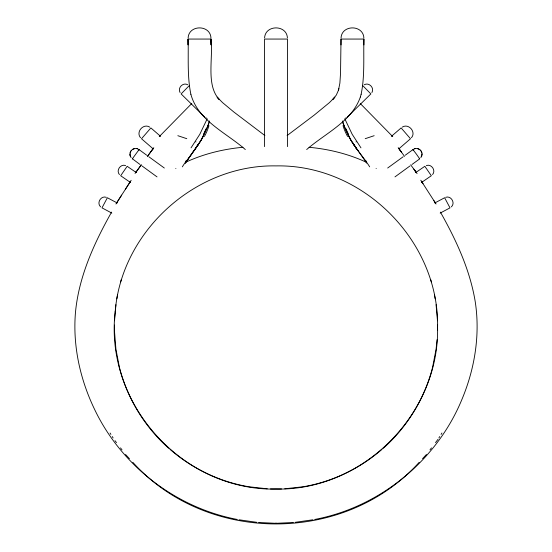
<?xml version="1.0" encoding="UTF-8"?>
<svg xmlns="http://www.w3.org/2000/svg" width="552" height="552" viewBox="0 0 552 552"><rect width="100%" height="100%" fill="white"/><g stroke="black" fill="none" stroke-linecap="round" stroke-linejoin="round"><path stroke-width="0.83" d="M338.921 88.644L338.473 90.224L339.887 83.104L340.536 73.271L341.012 39.061L363.913 39.061L363.899 44.933M363.913 39.061C363.388 57.436 364.893 76.176 361.125 94.288M114.464 330.206L114.499 325.052M420.893 157.7L422.045 154.015M139.973 164.461L132.335 158.741M138.787 150.068L139.028 149.599L146.722 155.202M114.533 320.76L115.927 304.669M132.763 158.348L132.307 158.879L139.049 149.633L138.78 149.868M437.08 339.701L436.08 349.181L432.616 367.156M421.983 155.14L422.038 154.581M188.142 37.936C188.743 24.55 210.34 24.55 210.94 37.936M264.594 37.936C265.195 24.55 286.805 24.55 287.406 37.936M341.06 37.936C341.66 24.55 363.257 24.55 363.858 37.936M116.817 298.853L117.548 294.733M306.677 149.551C325.183 133.267 351.79 121.737 360.38 96.938M360.352 97.035L361.146 94.213M432.437 367.936C424.44 398.827 407.093 427.193 383.198 448.348M130.113 152.89C130.7 150.061 133.632 148.143 136.468 148.571M130.251 152.338L129.996 155.119L131.107 157.7M120.633 281.865L121.33 279.498M209.567 120.998L207.421 127.181M209.477 121.295L208.214 125.09M421.7 156.223L421.866 155.685M338.5 90.135L336.313 95.075L332.759 99.519L334.885 97.124L329.385 102.651L314.143 115.161L287.109 135.557M208.345 124.724L208.035 125.573M208.166 125.214L201.639 139.194M207.724 126.401L207.587 126.767M207.228 118.749L199.845 134.233L191.033 147.853M207.497 127.001L202.929 136.861M371.896 92.584C374.773 87.947 368.908 81.965 364.216 84.76M130.486 151.821L130.72 151.324M203.26 136.24L202.336 137.952M202.694 137.296L201.418 139.573M202.253 138.097L200.831 140.56M111.587 212.106C94.102 243.163 78.798 276.593 75.465 312.494C72.636 346.021 80.247 379.914 94.903 410.039C121.847 466.129 176.191 507.833 237.305 519.466M201.508 139.421L200.41 141.257M201.045 140.201L195.015 149.344M200.742 140.705L200.307 141.429M438.888 437.936L439.765 436.528M441.069 434.424L441.945 433.016M200.128 141.719L198.879 143.692M116.61 202.957L117.072 202.239M199.438 142.816L199.969 141.968M130.493 181.353L125.463 189.163M116.851 202.577L131.169 180.304M121.64 195.139L115.941 203.998M199.058 143.41L197.968 145.066M198.513 144.244L197.816 145.293M198.962 143.292L198.492 143.996M198.265 144.341L196.878 146.397M198.92 143.368L197.278 145.811M197.844 144.962L196.443 147.039M196.222 147.356L196.788 146.528M196.098 147.55L195.498 148.419M195.967 147.736L196.353 147.17M196.947 146.577L197.237 146.149M195.532 148.371L194.842 149.378M185.293 163.137L194.18 150.323M194.635 149.668L185.327 163.095M196.291 147.529L196.657 146.998M196.367 147.418L195.208 149.068M411.461 137.738C416.436 132.031 408.618 123.013 402.263 127.119M195.518 148.633L195.097 149.226M152.828 149.005L153.166 148.543L152.552 149.385M194.925 149.475L187.846 159.39L186.321 160.832M153.787 147.695L151.738 150.51M432.561 174.591C436.197 170.52 431.45 163.613 426.351 165.559M135.613 172.645L136.227 171.796M135.689 172.535L141.326 164.82M147.474 156.375L151.966 150.199M141.167 165.034L135.04 173.438M147.612 156.154L153.18 148.516M429.987 449.859L431.491 447.886M435.507 442.628L438.019 439.337M131.045 150.875L131.383 150.454M451.363 206.869C455.662 203.053 451.081 195.36 445.678 197.319M419.161 462.341C345.11 544.451 206.897 544.451 132.846 462.341M422.535 458.705L426.475 454.462M189.143 85.746L181.118 93.923L204.702 117.065M159.259 136.613L191.751 103.514M347.298 117.065L370.882 93.923L362.857 85.746M391.492 136.275L401.118 127.933L410.495 138.752L398.944 148.764M381.97 449.369C359.994 468.482 332.808 481.565 304.104 486.588M387.67 168.029L403.188 156.727M405.278 155.202L412.972 149.599L416.422 154.174L419.72 158.866L412.027 164.461M394.97 176.888L409.929 165.993M415.677 172.59L424.84 166.297L431.333 175.736L421.466 182.519M186.369 160.804L186.41 160.77A43.132 0.787 -53.7 0 0 182.332 166.849M186.224 160.894L185.727 161.163M133.17 149.095L132.68 149.364M353.556 144.065L352.838 143.002L354.198 145.031M434.817 202.957L444.636 197.747L450.011 207.869L440.192 213.079M185.527 162.302C203.578 153.904 223.174 149.088 242.956 147.274M413.917 149.047L414.462 148.819M345.662 118.018L346.152 117.845M365.21 138.683L374.159 135.695M133.701 148.867L134.239 148.702M414.435 148.84L415 148.66M414.98 148.681L415.552 148.557M313.012 519.77L295.175 522.323M314.695 519.466C379.548 507.212 436.501 460.879 461.727 399.883C474.782 368.984 480.392 334.574 475.162 301.268C469.856 269.521 456.118 239.941 440.413 212.106M303.31 486.74L284.77 488.789M160.37 135.854L159.949 135.909M415.532 148.571C418.347 148.081 421.286 150.103 421.907 152.876M293.464 522.475L276 523.331L258.536 522.475M281.527 488.934L270.473 488.934M267.23 488.789L248.69 486.74M309.037 147.28C328.82 149.102 348.415 153.904 366.473 162.295M256.825 522.323L238.988 519.77M392.051 135.909L391.63 135.854M136.447 148.557L137.02 148.681M247.896 486.588C219.192 481.565 192.006 468.482 170.03 449.369M106.322 197.319C100.919 195.36 96.338 203.053 100.636 206.869M125.649 165.559C120.55 163.613 115.803 170.52 119.439 174.591M136.999 148.66L137.565 148.84M417.76 148.702L418.299 148.867M177.841 135.695L186.79 138.683M205.848 117.845L206.338 118.018M137.538 148.819L138.083 149.047M413.213 150.068L412.951 149.62L413.2 149.882M187.783 84.76C183.091 81.965 177.227 87.947 180.104 92.584M366.273 161.163L365.776 160.894M149.737 127.119C143.382 123.013 135.564 132.031 140.539 137.738M117.183 202.957L107.364 197.747L101.989 207.869L111.808 213.079M418.83 149.095L419.32 149.364M357.234 149.695L365.679 160.832M365.59 160.77L365.631 160.804A43.132 0.787 53.7 0 1 369.667 166.849M136.323 172.59L127.16 166.297L120.667 175.736L130.534 182.519M148.812 156.727L164.33 168.029M142.071 165.993L157.03 176.888M264.891 135.557L233.834 112.001L222.615 102.651L217.115 97.124L219.241 99.519C205.737 84.822 213.376 58.477 210.988 39.061L188.087 39.061L188.101 44.933L188.101 39.061C188.605 57.436 187.107 76.176 190.875 94.288M245.323 149.551C226.285 132.721 197.989 120.778 190.854 94.213M160.508 136.275L150.882 127.933L141.505 138.752L153.056 148.764M419.527 158.714L419.237 158.348M168.802 448.348C144.907 427.193 127.56 398.827 119.563 367.936M420.224 150.054L420.955 150.875M360.249 103.514L392.741 136.613M125.525 454.462L129.465 458.705M114.982 440.655L116.493 442.628M120.508 447.886L122.013 449.859M398.834 148.543L401.407 152.069M416.387 172.645L416.242 172.445M417.077 173.59L413.814 169.119M404.526 156.375L399.607 149.613M410.674 164.82L415.615 171.569M414.959 170.678L416.311 172.535M400.262 150.51L398.192 147.667M360.967 147.853L352.155 134.233L344.772 118.749M356.985 149.344L357.365 149.875M357.144 149.557L351.783 141.574M356.482 148.633L356.792 149.068M357.931 150.482L357.482 149.84M356.143 148.143L356.502 148.66M355.93 147.839L356.219 148.253M356.054 148.026L355.798 147.653M355.709 147.529L355.343 146.998M357.241 149.495L366.707 163.137M357.282 149.551L356.468 148.371M356.261 148.067L356.502 148.419M356.316 148.15L355.343 146.722M355.778 147.356L356.033 147.736M355.053 146.577L354.384 145.597M355.557 147.039L354.901 146.073M355.081 146.335L354.37 145.279M354.563 145.859L354.184 145.293M353.963 144.679L354.639 145.68M354.294 145.466L353.756 144.659M353.942 144.928L353.218 143.83M435.39 202.957L421.48 181.318M352.942 143.41L353.308 143.969M436.059 203.998L433.858 200.576M421.969 182.063L423.039 183.733M352.728 143.078L353.011 143.52M435.3 202.819L434.645 201.784M422.252 182.519L420.776 180.214M352.762 143.134L352.445 142.63M352.562 142.816L350.41 139.27M352.224 142.285L351.872 141.719M110.055 433.016L110.924 434.424M112.235 436.528L113.105 437.936M351.589 141.257L349.747 138.097M351.169 140.56L350.913 140.132M350.582 139.573L344.441 126.829M350.237 138.973L346.263 131.176L343.22 123.482M349.664 137.952L348.74 136.24M421.514 151.821L421.259 151.338M348.664 136.102L348.236 135.268M344.344 126.58L343.717 124.904M343.855 125.276L343.737 124.966M343.675 124.786L343.51 124.31M343.62 124.614L342.523 121.295M343.461 124.165L343.323 123.779M343.309 123.745L342.433 120.998M130.134 155.685L130.3 156.223M430.67 279.498L431.367 281.865M119.384 367.156L115.92 349.181L114.54 331.793M421.887 152.89L422.066 154.001M434.452 294.733L435.183 298.853M436.073 304.669L437.467 320.76M130.017 155.14L129.934 154.001M437.501 325.052L437.536 330.206M341.005 39.061L341.012 44.905M287.461 146.625L287.461 39.061L264.539 39.061L264.539 146.625M276 522.979L276 523.324M435.28 203.039A5.768 0.614 30.6 0 1 435.321 203.095M356.226 141.878A21.804 0.373 -17.4 0 1 355.985 141.947M116.679 203.095A5.768 0.614 -30.6 0 1 116.72 203.039M196.015 141.947A21.804 0.373 17.4 0 1 195.774 141.878M348.498 134.343A14.759 1.601 64.9 0 1 345.973 128.782M347.587 136.489A14.759 3.436 64.2 0 1 343.02 125.635M376.112 168.408A48.162 0.4 53.7 0 1 376.188 168.546M206.027 128.782A14.759 1.601 -64.9 0 1 203.502 134.343M208.98 125.635A14.759 3.436 -64.2 0 1 204.412 136.489M175.812 168.546A48.162 0.4 -53.7 0 1 175.888 168.408M210.995 39.061L210.988 44.905L210.988 39.061M115.195 311.645C104.28 404.057 182.96 490.873 276 489.072C362.705 490.797 439.309 414.186 437.584 327.481C439.378 240.769 362.588 164.179 276 165.897C195.436 164.337 121.516 231.267 115.195 311.645"/></g></svg>
